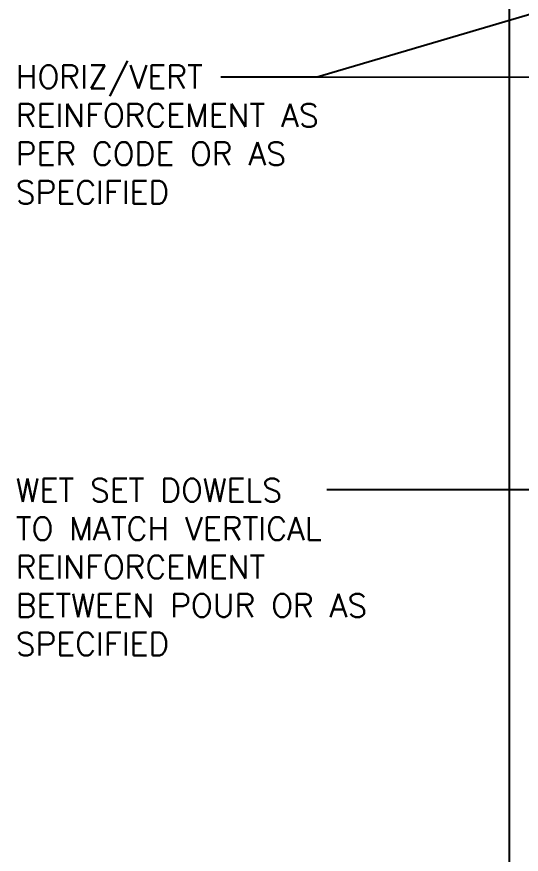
# Model space of a CAD drawing. Header units: inches. Extents: x 113.5 to 169.5, y -27.5 to 56.9.
# Drawn here: x 113.54 to 129.91, y 5.59 to 32.81 of the extents above; entities that cross this region are included whole.
import ezdxf

# ---------------------------------------------------------------- set-up
doc = ezdxf.new("R2010")
doc.units = ezdxf.units.IN
doc.header["$LTSCALE"] = 0.5
doc.header["$MEASUREMENT"] = 0
doc.layers.add('LINE18', color=9, linetype='Continuous')
doc.layers.add('TEXT', color=4, linetype='Continuous')
doc.styles.add('DIM', font='romans.shx', dxfattribs={"width": 0.7})
doc.styles.add('ROMANS', font='romans.shx', dxfattribs={"height": 1.125})
doc.dimstyles.new('ext_12', dxfattribs={"dimscale": 12, "dimtxt": 0.09375, "dimasz": 0.09375, "dimexe": 0.09375, "dimexo": 0.0625, "dimgap": 0.0625, "dimtad": 1, "dimdec": 1, "dimzin": 3, "dimdsep": 46, "dimlunit": 4, "dimtxsty": 'DIM', "dimcen": 0.09, "dimdle": 0.09375, "dimclrt": 4, "dimadec": 0, "dimazin": 0, "dimtfac": 1, "dimtdec": 1, "dimtmove": 2, "dimatfit": 3, "dimfxl": 1, "dimfrac": 2, "dimtolj": 1, "dimtzin": 0, "dimarcsym": 0})

msp = doc.modelspace()

# ---------------------------------------------------------------- linework, layer by layer
at = {"layer": 'LINE18'}
msp.add_line((129.529, -2.162), (129.529, 42.838), dxfattribs=at)

# ---------------------------------------------------------------- texts
at = {"layer": 'TEXT', "char_height": 0.75, "width": 12.96959, "attachment_point": 4, "style": 'ROMANS'}
for s, insert in [('HORIZ/VERT REINFORCEMENT AS PER CODE OR AS SPECIFIED', (113.503, 28.986)), ('WET SET DOWELS \\PTO MATCH VERTICAL\\PREINFORCEMENT BETWEEN POUR OR AS SPECIFIED', (113.503, 14.928))]:
    msp.add_mtext(s, dxfattribs=dict(at, insert=insert))

# ---------------------------------------------------------------- leaders
at = {"layer": 'TEXT'}
for points, override in [([(136.892, 34.88), (123.286, 30.845), (120.157, 30.845)], {"dimtad": 0}), ([(138.472, 30.839), (120.157, 30.845)], {"dimgap": 0.0625, "dimtad": 0}), ([(138.194, 17.441), (124.83, 17.441), (123.598, 17.441)], {"dimtad": 0})]:
    msp.add_leader(points, dimstyle='ext_12', override=override, dxfattribs=at)

doc.saveas('drawing.dxf')
